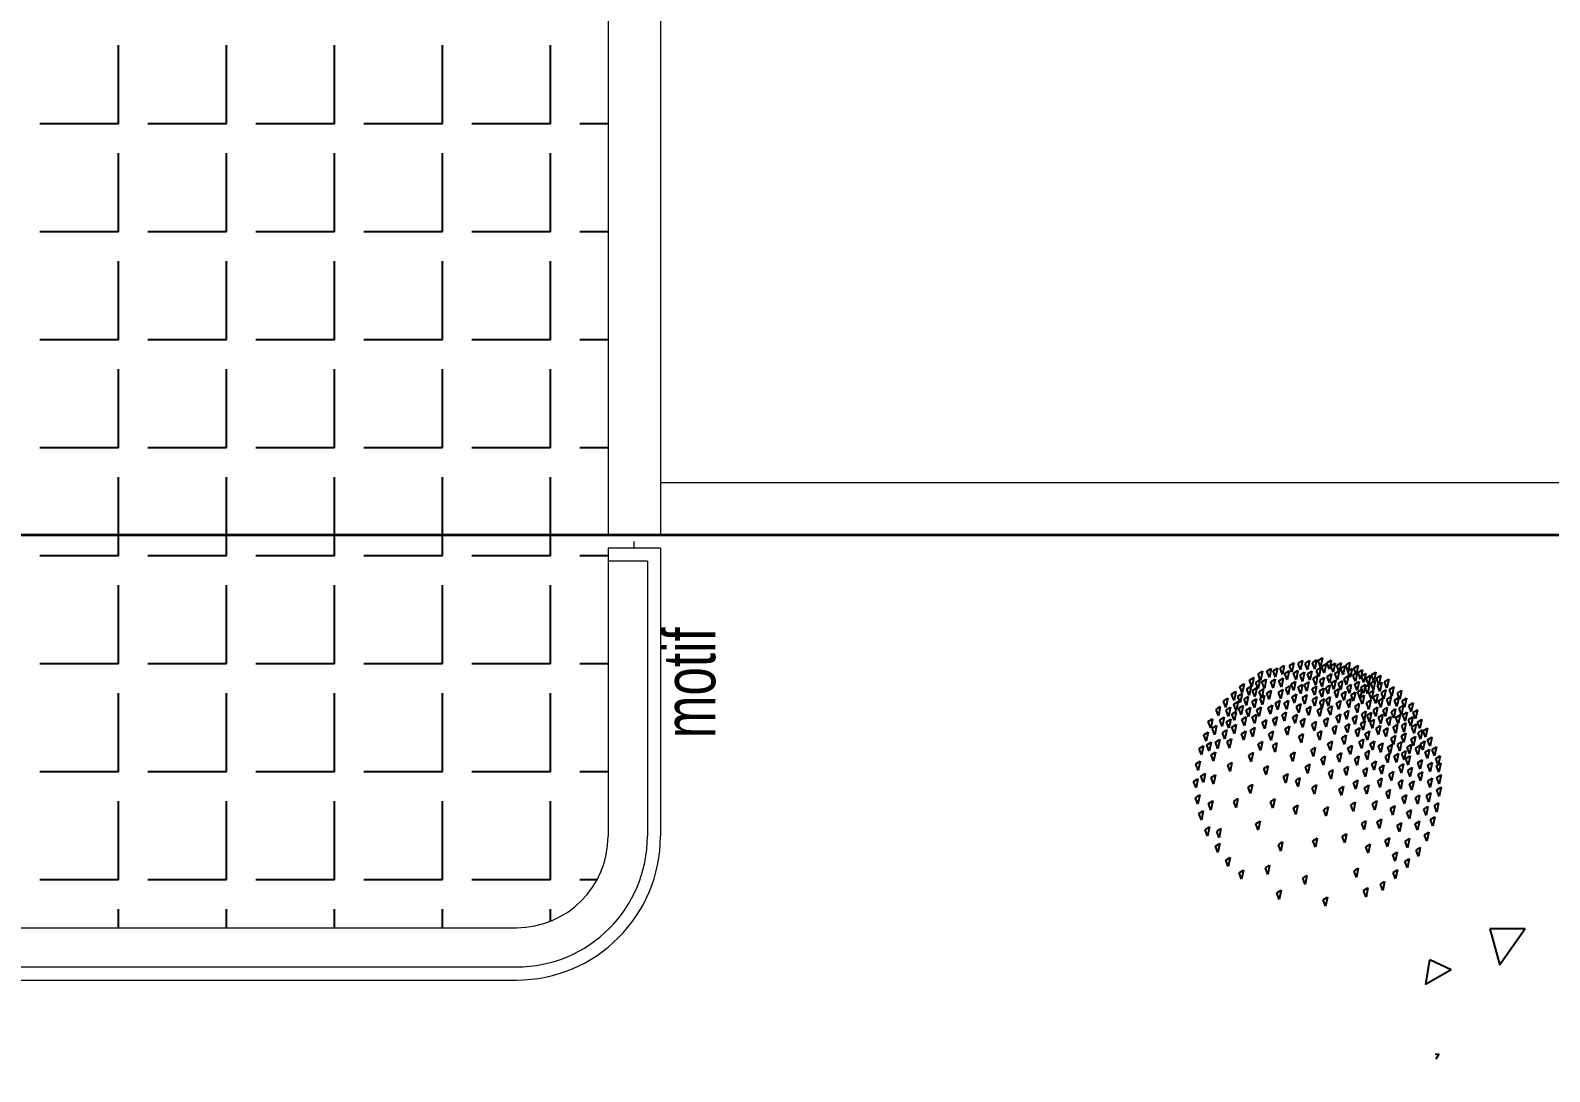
# Model space of a CAD drawing. Header units: inches. Extents: x -7543 to -822, y 102837 to 190349.
# Drawn here: x -837.29028 to -837.26127, y 102837.03884 to 102837.05872 of the extents above; entities that cross this region are included whole.
import ezdxf

# ---------------------------------------------------------------- set-up
doc = ezdxf.new("R2010")
doc.units = ezdxf.units.IN
doc.header["$MEASUREMENT"] = 0
doc.linetypes.add('__ZG_T_P__9', pattern=[22, 1, -10, 1, -10])
doc.linetypes.add('DASHED2', pattern=[9.525, 6.35, -3.175])
doc.layers.add('BALKON', color=7, linetype='Continuous', lineweight=20, true_color=0xffaaa9)
doc.layers.add('DUVAR', color=7, linetype='Continuous', lineweight=35, true_color=0xfc4642)
for name, color, linetype, lineweight in [('BİTKİ', 96, 'Continuous', 25), ('TARAMA', 8, 'Continuous', 25), ('YAZI', 7, 'Continuous', 25), ('ÇEKME MESAFESİ', 7, 'Continuous', 20)]:
    doc.layers.add(name, color=color, linetype=linetype, lineweight=lineweight)
doc.styles.add('arıal', font='arial.ttf', dxfattribs={"width": 0.7})

msp = doc.modelspace()

# ---------------------------------------------------------------- linework, layer by layer
at = {"layer": 'BALKON'}
for p, q in [((-837.278246, 102837.099212), (-837.278246, 102837.049087)), ((-837.279246, 102837.086462), (-837.279246, 102837.049087)), ((-837.278246, 102837.050087), (-837.207746, 102837.050087)), ((-837.278246, 102837.049087), (-837.279246, 102837.049087)), ((-837.278746, 102837.048837), (-837.278746, 102837.048962)), ((-837.278246, 102837.049087), (-837.207746, 102837.049087)), ((-837.278246, 102837.048837), (-837.279246, 102837.048837)), ((-837.279246, 102837.048837), (-837.279246, 102837.043337)), ((-837.278496, 102837.048587), (-837.279246, 102837.048587)), ((-837.278496, 102837.048587), (-837.278496, 102837.043337)), ((-837.278246, 102837.048837), (-837.278246, 102837.043337)), ((-837.299996, 102837.041587), (-837.280996, 102837.041587)), ((-837.299746, 102837.040837), (-837.280996, 102837.040837)), ((-837.299996, 102837.040587), (-837.280996, 102837.040587))]:
    msp.add_line(p, q, dxfattribs=at)
for radius in [0.00275, 0.0025, 0.00175]:
    msp.add_arc((-837.280996, 102837.043337), radius, 270, 0, dxfattribs=at)
at = {"layer": 'BİTKİ'}
for p, q in [((-837.266667, 102837.046486), (-837.266585, 102837.046538)), ((-837.266585, 102837.046538), (-837.266621, 102837.046363)), ((-837.266548, 102837.04649), (-837.266466, 102837.046543)), ((-837.266466, 102837.046543), (-837.266502, 102837.046368)), ((-837.266416, 102837.046542), (-837.266335, 102837.046594)), ((-837.26637, 102837.046419), (-837.266416, 102837.046542)), ((-837.266335, 102837.046594), (-837.26637, 102837.046419)), ((-837.266234, 102837.046592), (-837.266153, 102837.046644)), ((-837.266189, 102837.046469), (-837.266234, 102837.046592)), ((-837.266153, 102837.046644), (-837.266189, 102837.046469)), ((-837.266071, 102837.046634), (-837.26599, 102837.046687)), ((-837.266026, 102837.046512), (-837.266071, 102837.046634)), ((-837.26599, 102837.046687), (-837.266026, 102837.046512)), ((-837.265937, 102837.046635), (-837.265855, 102837.046687)), ((-837.265891, 102837.046512), (-837.265937, 102837.046635)), ((-837.265855, 102837.046687), (-837.265891, 102837.046512)), ((-837.265799, 102837.046647), (-837.265718, 102837.046699)), ((-837.265753, 102837.046524), (-837.265799, 102837.046647)), ((-837.265718, 102837.046699), (-837.265753, 102837.046524)), ((-837.265721, 102837.046501), (-837.26564, 102837.046554)), ((-837.265641, 102837.046568), (-837.265686, 102837.046691)), ((-837.26564, 102837.046554), (-837.265676, 102837.046379)), ((-837.265605, 102837.046743), (-837.265641, 102837.046568)), ((-837.265618, 102837.046573), (-837.265536, 102837.046625)), ((-837.265572, 102837.04645), (-837.265618, 102837.046573)), ((-837.265536, 102837.046625), (-837.265572, 102837.04645)), ((-837.26552, 102837.046645), (-837.265438, 102837.046698)), ((-837.265474, 102837.046523), (-837.26552, 102837.046645)), ((-837.265438, 102837.046698), (-837.265474, 102837.046523)), ((-837.265446, 102837.046588), (-837.265364, 102837.04664)), ((-837.2654, 102837.046465), (-837.265446, 102837.046588)), ((-837.265364, 102837.04664), (-837.2654, 102837.046465)), ((-837.265332, 102837.046594), (-837.26525, 102837.046647)), ((-837.265286, 102837.046471), (-837.265332, 102837.046594)), ((-837.26525, 102837.046647), (-837.265286, 102837.046471)), ((-837.265258, 102837.046537), (-837.265177, 102837.046589)), ((-837.265212, 102837.046414), (-837.265258, 102837.046537)), ((-837.265177, 102837.046589), (-837.265212, 102837.046414)), ((-837.265163, 102837.046598), (-837.265081, 102837.04665)), ((-837.265117, 102837.046475), (-837.265163, 102837.046598)), ((-837.265121, 102837.046486), (-837.265039, 102837.046539)), ((-837.265081, 102837.04665), (-837.265117, 102837.046475)), ((-837.265039, 102837.046539), (-837.265075, 102837.046364)), ((-837.26501, 102837.046543), (-837.264928, 102837.046596)), ((-837.264964, 102837.046421), (-837.26501, 102837.046543)), ((-837.264928, 102837.046596), (-837.264964, 102837.046421)), ((-837.267184, 102837.046191), (-837.267102, 102837.046244)), ((-837.267102, 102837.046244), (-837.267138, 102837.046069)), ((-837.266999, 102837.046315), (-837.266917, 102837.046367)), ((-837.266953, 102837.046192), (-837.266999, 102837.046315)), ((-837.266917, 102837.046367), (-837.266953, 102837.046192)), ((-837.266882, 102837.046271), (-837.266801, 102837.046323)), ((-837.266836, 102837.046148), (-837.266882, 102837.046271)), ((-837.266801, 102837.046323), (-837.266836, 102837.046148)), ((-837.266833, 102837.046431), (-837.266751, 102837.046484)), ((-837.266787, 102837.046309), (-837.266833, 102837.046431)), ((-837.266751, 102837.046484), (-837.266787, 102837.046309)), ((-837.266762, 102837.046279), (-837.266681, 102837.046332)), ((-837.266716, 102837.046157), (-837.266762, 102837.046279)), ((-837.266681, 102837.046332), (-837.266716, 102837.046157)), ((-837.266621, 102837.046363), (-837.266667, 102837.046486)), ((-837.266593, 102837.046283), (-837.266512, 102837.046335)), ((-837.266547, 102837.04616), (-837.266593, 102837.046283)), ((-837.266502, 102837.046368), (-837.266548, 102837.04649)), ((-837.266512, 102837.046335), (-837.266547, 102837.04616)), ((-837.266437, 102837.046302), (-837.266355, 102837.046355)), ((-837.266391, 102837.04618), (-837.266437, 102837.046302)), ((-837.266355, 102837.046355), (-837.266391, 102837.04618)), ((-837.266326, 102837.046442), (-837.266244, 102837.046495)), ((-837.26628, 102837.04632), (-837.266326, 102837.046442)), ((-837.266244, 102837.046495), (-837.26628, 102837.04632)), ((-837.266202, 102837.046238), (-837.266121, 102837.046291)), ((-837.266157, 102837.046446), (-837.266075, 102837.046498)), ((-837.266111, 102837.046323), (-837.266157, 102837.046446)), ((-837.266075, 102837.046498), (-837.266111, 102837.046323)), ((-837.266032, 102837.046412), (-837.26595, 102837.046464)), ((-837.265986, 102837.046289), (-837.266032, 102837.046412)), ((-837.26595, 102837.046464), (-837.265986, 102837.046289)), ((-837.265948, 102837.046227), (-837.265866, 102837.046279)), ((-837.265891, 102837.046435), (-837.265809, 102837.046488)), ((-837.265845, 102837.046313), (-837.265891, 102837.046435)), ((-837.265809, 102837.046488), (-837.265845, 102837.046313)), ((-837.265781, 102837.046343), (-837.2657, 102837.046396)), ((-837.265736, 102837.046221), (-837.265781, 102837.046343)), ((-837.2657, 102837.046396), (-837.265736, 102837.046221)), ((-837.265676, 102837.046379), (-837.265721, 102837.046501)), ((-837.265518, 102837.046384), (-837.265437, 102837.046436)), ((-837.265437, 102837.046436), (-837.265473, 102837.046261)), ((-837.265368, 102837.046442), (-837.265286, 102837.046494)), ((-837.265322, 102837.046319), (-837.265368, 102837.046442)), ((-837.265286, 102837.046494), (-837.265322, 102837.046319)), ((-837.265257, 102837.046127), (-837.265303, 102837.04625)), ((-837.265075, 102837.046364), (-837.265121, 102837.046486)), ((-837.265024, 102837.04641), (-837.264942, 102837.046463)), ((-837.264978, 102837.046288), (-837.265024, 102837.04641)), ((-837.264987, 102837.046238), (-837.264905, 102837.046291)), ((-837.264942, 102837.046463), (-837.264978, 102837.046288)), ((-837.264905, 102837.046291), (-837.264941, 102837.046116)), ((-837.264927, 102837.046458), (-837.264845, 102837.046511)), ((-837.264881, 102837.046336), (-837.264927, 102837.046458)), ((-837.264845, 102837.046511), (-837.264881, 102837.046336)), ((-837.264861, 102837.046391), (-837.26478, 102837.046443)), ((-837.264815, 102837.046268), (-837.264861, 102837.046391)), ((-837.26478, 102837.046443), (-837.264815, 102837.046268)), ((-837.264725, 102837.046231), (-837.26477, 102837.046353)), ((-837.264689, 102837.046406), (-837.264725, 102837.046231)), ((-837.26468, 102837.046254), (-837.264599, 102837.046306)), ((-837.264634, 102837.046131), (-837.26468, 102837.046254)), ((-837.26467, 102837.046413), (-837.264589, 102837.046466)), ((-837.264624, 102837.046291), (-837.26467, 102837.046413)), ((-837.264599, 102837.046306), (-837.264634, 102837.046131)), ((-837.264589, 102837.046466), (-837.264624, 102837.046291)), ((-837.264575, 102837.04635), (-837.264494, 102837.046402)), ((-837.26453, 102837.046227), (-837.264575, 102837.04635)), ((-837.264555, 102837.04622), (-837.264473, 102837.046272)), ((-837.264494, 102837.046402), (-837.26453, 102837.046227)), ((-837.264473, 102837.046272), (-837.264509, 102837.046097)), ((-837.26442, 102837.046283), (-837.264339, 102837.046335)), ((-837.264375, 102837.04616), (-837.26442, 102837.046283)), ((-837.264339, 102837.046335), (-837.264375, 102837.04616)), ((-837.267495, 102837.045915), (-837.267413, 102837.045967)), ((-837.267413, 102837.045967), (-837.267449, 102837.045792)), ((-837.267341, 102837.046047), (-837.267259, 102837.0461)), ((-837.267295, 102837.045925), (-837.267341, 102837.046047)), ((-837.267259, 102837.0461), (-837.267295, 102837.045925)), ((-837.267223, 102837.046007), (-837.267142, 102837.046059)), ((-837.267177, 102837.045884), (-837.267223, 102837.046007)), ((-837.267138, 102837.046069), (-837.267184, 102837.046191)), ((-837.267142, 102837.046059), (-837.267177, 102837.045884)), ((-837.267104, 102837.045949), (-837.267023, 102837.046002)), ((-837.267023, 102837.046002), (-837.267059, 102837.045827)), ((-837.267051, 102837.046146), (-837.266969, 102837.046199)), ((-837.267005, 102837.046024), (-837.267051, 102837.046146)), ((-837.266969, 102837.046199), (-837.267005, 102837.046024)), ((-837.266941, 102837.046116), (-837.26686, 102837.046169)), ((-837.26686, 102837.046169), (-837.266895, 102837.045994)), ((-837.266813, 102837.046094), (-837.266731, 102837.046146)), ((-837.266731, 102837.046146), (-837.266767, 102837.045971)), ((-837.266669, 102837.046067), (-837.266587, 102837.046119)), ((-837.266587, 102837.046119), (-837.266623, 102837.045944)), ((-837.266447, 102837.046081), (-837.266365, 102837.046133)), ((-837.266401, 102837.045958), (-837.266447, 102837.046081)), ((-837.266309, 102837.046155), (-837.266227, 102837.046208)), ((-837.266068, 102837.046177), (-837.265986, 102837.046229)), ((-837.265905, 102837.046033), (-837.265941, 102837.045858)), ((-837.265801, 102837.046149), (-837.265719, 102837.046202)), ((-837.265755, 102837.046027), (-837.265801, 102837.046149)), ((-837.26566, 102837.046111), (-837.265579, 102837.046163)), ((-837.265457, 102837.045993), (-837.265493, 102837.045818)), ((-837.265195, 102837.045924), (-837.265241, 102837.046046)), ((-837.264852, 102837.046139), (-837.264887, 102837.045964)), ((-837.264787, 102837.046233), (-837.264822, 102837.046058)), ((-837.264791, 102837.046176), (-837.264709, 102837.046229)), ((-837.264745, 102837.046054), (-837.264791, 102837.046176)), ((-837.264709, 102837.046229), (-837.264745, 102837.046054)), ((-837.264715, 102837.046064), (-837.264634, 102837.046117)), ((-837.264669, 102837.045942), (-837.264715, 102837.046064)), ((-837.264634, 102837.046117), (-837.264669, 102837.045942)), ((-837.264634, 102837.045992), (-837.264552, 102837.046045)), ((-837.264588, 102837.04587), (-837.264634, 102837.045992)), ((-837.264552, 102837.046045), (-837.264588, 102837.04587)), ((-837.264509, 102837.046097), (-837.264555, 102837.04622)), ((-837.264537, 102837.045916), (-837.264456, 102837.045969)), ((-837.264456, 102837.045969), (-837.264491, 102837.045793)), ((-837.264477, 102837.046074), (-837.264396, 102837.046127)), ((-837.264432, 102837.045951), (-837.264477, 102837.046074)), ((-837.264396, 102837.046127), (-837.264432, 102837.045951)), ((-837.264377, 102837.045947), (-837.264296, 102837.046)), ((-837.264296, 102837.046), (-837.264332, 102837.045825)), ((-837.264327, 102837.046133), (-837.264245, 102837.046185)), ((-837.264281, 102837.04601), (-837.264327, 102837.046133)), ((-837.264245, 102837.046185), (-837.264281, 102837.04601)), ((-837.26423, 102837.045932), (-837.264149, 102837.045984)), ((-837.264149, 102837.045984), (-837.264185, 102837.045809)), ((-837.264177, 102837.046067), (-837.264095, 102837.046119)), ((-837.264131, 102837.045944), (-837.264177, 102837.046067)), ((-837.264095, 102837.046119), (-837.264131, 102837.045944)), ((-837.264083, 102837.045917), (-837.264002, 102837.045969)), ((-837.264002, 102837.045969), (-837.264038, 102837.045794)), ((-837.267639, 102837.045755), (-837.267558, 102837.045808)), ((-837.267593, 102837.045633), (-837.267639, 102837.045755)), ((-837.267558, 102837.045808), (-837.267593, 102837.045633)), ((-837.267449, 102837.045792), (-837.267495, 102837.045915)), ((-837.267446, 102837.045744), (-837.267365, 102837.045796)), ((-837.2674, 102837.045621), (-837.267446, 102837.045744)), ((-837.267365, 102837.045796), (-837.2674, 102837.045621)), ((-837.267334, 102837.045663), (-837.267252, 102837.045716)), ((-837.267288, 102837.045541), (-837.267334, 102837.045663)), ((-837.267299, 102837.045853), (-837.267217, 102837.045906)), ((-837.267253, 102837.04573), (-837.267299, 102837.045853)), ((-837.267252, 102837.045716), (-837.267288, 102837.045541)), ((-837.267217, 102837.045906), (-837.267253, 102837.04573)), ((-837.267202, 102837.045777), (-837.26712, 102837.045829)), ((-837.267156, 102837.045654), (-837.267202, 102837.045777)), ((-837.26712, 102837.045829), (-837.267156, 102837.045654)), ((-837.267059, 102837.045827), (-837.267104, 102837.045949)), ((-837.267061, 102837.045738), (-837.26698, 102837.045791)), ((-837.267016, 102837.045616), (-837.267061, 102837.045738)), ((-837.26698, 102837.045791), (-837.267016, 102837.045616)), ((-837.266858, 102837.045745), (-837.266776, 102837.045797)), ((-837.266458, 102837.04575), (-837.266504, 102837.045872)), ((-837.266379, 102837.045652), (-837.266298, 102837.045704)), ((-837.266298, 102837.045704), (-837.266334, 102837.045529)), ((-837.266055, 102837.045689), (-837.2661, 102837.045812)), ((-837.266019, 102837.045864), (-837.266055, 102837.045689)), ((-837.265867, 102837.045638), (-837.265913, 102837.045761)), ((-837.265831, 102837.045813), (-837.265867, 102837.045638)), ((-837.265654, 102837.045617), (-837.2657, 102837.04574)), ((-837.265618, 102837.045792), (-837.265654, 102837.045617)), ((-837.265456, 102837.045646), (-837.265502, 102837.045769)), ((-837.26542, 102837.045821), (-837.265456, 102837.045646)), ((-837.265342, 102837.045613), (-837.265261, 102837.045666)), ((-837.265261, 102837.045666), (-837.265297, 102837.045491)), ((-837.265189, 102837.045683), (-837.265107, 102837.045736)), ((-837.265143, 102837.045561), (-837.265189, 102837.045683)), ((-837.265107, 102837.045736), (-837.265143, 102837.045561)), ((-837.264985, 102837.045814), (-837.264903, 102837.045867)), ((-837.264939, 102837.045692), (-837.264985, 102837.045814)), ((-837.264903, 102837.045867), (-837.264939, 102837.045692)), ((-837.264857, 102837.045667), (-837.264776, 102837.04572)), ((-837.264811, 102837.045545), (-837.264857, 102837.045667)), ((-837.264776, 102837.04572), (-837.264811, 102837.045545)), ((-837.264766, 102837.045879), (-837.264684, 102837.045931)), ((-837.26472, 102837.045756), (-837.264766, 102837.045879)), ((-837.264752, 102837.045643), (-837.26467, 102837.045695)), ((-837.264684, 102837.045931), (-837.26472, 102837.045756)), ((-837.26467, 102837.045695), (-837.264706, 102837.04552)), ((-837.264635, 102837.045744), (-837.264553, 102837.045796)), ((-837.264589, 102837.045621), (-837.264635, 102837.045744)), ((-837.264553, 102837.045796), (-837.264589, 102837.045621)), ((-837.264491, 102837.045793), (-837.264537, 102837.045916)), ((-837.26445, 102837.045743), (-837.264369, 102837.045795)), ((-837.264404, 102837.04562), (-837.26445, 102837.045743)), ((-837.264369, 102837.045795), (-837.264404, 102837.04562)), ((-837.264332, 102837.045825), (-837.264377, 102837.045947)), ((-837.264291, 102837.045712), (-837.264209, 102837.045764)), ((-837.264245, 102837.045589), (-837.264291, 102837.045712)), ((-837.264209, 102837.045764), (-837.264245, 102837.045589)), ((-837.264185, 102837.045809), (-837.26423, 102837.045932)), ((-837.264144, 102837.045776), (-837.264063, 102837.045828)), ((-837.264099, 102837.045653), (-837.264144, 102837.045776)), ((-837.264063, 102837.045828), (-837.264099, 102837.045653)), ((-837.264038, 102837.045794), (-837.264083, 102837.045917)), ((-837.264072, 102837.045652), (-837.26399, 102837.045704)), ((-837.26399, 102837.045704), (-837.264026, 102837.045529)), ((-837.263955, 102837.045832), (-837.263874, 102837.045884)), ((-837.26391, 102837.045709), (-837.263955, 102837.045832)), ((-837.263874, 102837.045884), (-837.26391, 102837.045709)), ((-837.263874, 102837.045698), (-837.263793, 102837.04575)), ((-837.263829, 102837.045575), (-837.263874, 102837.045698)), ((-837.263793, 102837.04575), (-837.263829, 102837.045575)), ((-837.267787, 102837.045522), (-837.267705, 102837.045574)), ((-837.267741, 102837.045399), (-837.267787, 102837.045522)), ((-837.267705, 102837.045574), (-837.267741, 102837.045399)), ((-837.26771, 102837.045393), (-837.267629, 102837.045445)), ((-837.267664, 102837.04527), (-837.26771, 102837.045393)), ((-837.267629, 102837.045445), (-837.267664, 102837.04527)), ((-837.267566, 102837.045552), (-837.267484, 102837.045605)), ((-837.26752, 102837.04543), (-837.267566, 102837.045552)), ((-837.267484, 102837.045605), (-837.26752, 102837.04543)), ((-837.267441, 102837.045518), (-837.267359, 102837.045571)), ((-837.267395, 102837.045396), (-837.267441, 102837.045518)), ((-837.267359, 102837.045571), (-837.267395, 102837.045396)), ((-837.266317, 102837.045386), (-837.266236, 102837.045438)), ((-837.266272, 102837.045263), (-837.266317, 102837.045386)), ((-837.266236, 102837.045438), (-837.266272, 102837.045263)), ((-837.266173, 102837.045608), (-837.266091, 102837.04566)), ((-837.266127, 102837.045485), (-837.266173, 102837.045608)), ((-837.266091, 102837.04566), (-837.266127, 102837.045485)), ((-837.266026, 102837.04553), (-837.265944, 102837.045583)), ((-837.26598, 102837.045408), (-837.266026, 102837.04553)), ((-837.265944, 102837.045583), (-837.26598, 102837.045408)), ((-837.265807, 102837.04547), (-837.265726, 102837.045523)), ((-837.265761, 102837.045348), (-837.265807, 102837.04547)), ((-837.265726, 102837.045523), (-837.265761, 102837.045348)), ((-837.265581, 102837.045541), (-837.265499, 102837.045594)), ((-837.265535, 102837.045419), (-837.265581, 102837.045541)), ((-837.265499, 102837.045594), (-837.265535, 102837.045419)), ((-837.265418, 102837.045397), (-837.265337, 102837.04545)), ((-837.265373, 102837.045275), (-837.265418, 102837.045397)), ((-837.265337, 102837.04545), (-837.265373, 102837.045275)), ((-837.265297, 102837.045491), (-837.265342, 102837.045613)), ((-837.265174, 102837.04543), (-837.265092, 102837.045483)), ((-837.265128, 102837.045308), (-837.265174, 102837.04543)), ((-837.265092, 102837.045483), (-837.265128, 102837.045308)), ((-837.26503, 102837.04559), (-837.264948, 102837.045642)), ((-837.264984, 102837.045467), (-837.26503, 102837.04559)), ((-837.264948, 102837.045642), (-837.264984, 102837.045467)), ((-837.264977, 102837.045351), (-837.264896, 102837.045404)), ((-837.264896, 102837.045404), (-837.264931, 102837.045229)), ((-837.264873, 102837.045485), (-837.264792, 102837.045537)), ((-837.264828, 102837.045362), (-837.264873, 102837.045485)), ((-837.264792, 102837.045537), (-837.264828, 102837.045362)), ((-837.264706, 102837.04552), (-837.264752, 102837.045643)), ((-837.264698, 102837.045512), (-837.264617, 102837.045564)), ((-837.264652, 102837.045389), (-837.264698, 102837.045512)), ((-837.264617, 102837.045564), (-837.264652, 102837.045389)), ((-837.264538, 102837.045605), (-837.264457, 102837.045658)), ((-837.264492, 102837.045482), (-837.264538, 102837.045605)), ((-837.264457, 102837.045658), (-837.264492, 102837.045482)), ((-837.264382, 102837.045562), (-837.2643, 102837.045615)), ((-837.264336, 102837.04544), (-837.264382, 102837.045562)), ((-837.2643, 102837.045615), (-837.264336, 102837.04544)), ((-837.264254, 102837.045415), (-837.264172, 102837.045468)), ((-837.264208, 102837.045293), (-837.264254, 102837.045415)), ((-837.264172, 102837.045468), (-837.264208, 102837.045293)), ((-837.264203, 102837.045601), (-837.264122, 102837.045653)), ((-837.264158, 102837.045478), (-837.264203, 102837.045601)), ((-837.264122, 102837.045653), (-837.264158, 102837.045478)), ((-837.264094, 102837.045446), (-837.264013, 102837.045499)), ((-837.264049, 102837.045324), (-837.264094, 102837.045446)), ((-837.264026, 102837.045529), (-837.264072, 102837.045652)), ((-837.264013, 102837.045499), (-837.264049, 102837.045324)), ((-837.263962, 102837.04556), (-837.263881, 102837.045612)), ((-837.263917, 102837.045437), (-837.263962, 102837.04556)), ((-837.263881, 102837.045612), (-837.263917, 102837.045437)), ((-837.2639, 102837.045418), (-837.263819, 102837.045471)), ((-837.263855, 102837.045296), (-837.2639, 102837.045418)), ((-837.263819, 102837.045471), (-837.263855, 102837.045296)), ((-837.26379, 102837.045513), (-837.263709, 102837.045565)), ((-837.263745, 102837.04539), (-837.26379, 102837.045513)), ((-837.263709, 102837.045565), (-837.263745, 102837.04539)), ((-837.263685, 102837.045347), (-837.263603, 102837.045399)), ((-837.263603, 102837.045399), (-837.263639, 102837.045224)), ((-837.267872, 102837.045271), (-837.267791, 102837.045323)), ((-837.267827, 102837.045148), (-837.267872, 102837.045271)), ((-837.267791, 102837.045323), (-837.267827, 102837.045148)), ((-837.267812, 102837.04508), (-837.267731, 102837.045133)), ((-837.267731, 102837.045133), (-837.267767, 102837.044958)), ((-837.267648, 102837.045127), (-837.267567, 102837.045179)), ((-837.267603, 102837.045004), (-837.267648, 102837.045127)), ((-837.267567, 102837.045179), (-837.267603, 102837.045004)), ((-837.267514, 102837.04531), (-837.267433, 102837.045363)), ((-837.267469, 102837.045188), (-837.267514, 102837.04531)), ((-837.267433, 102837.045363), (-837.267469, 102837.045188)), ((-837.267426, 102837.045141), (-837.267345, 102837.045193)), ((-837.26738, 102837.045018), (-837.267426, 102837.045141)), ((-837.267345, 102837.045193), (-837.26738, 102837.045018)), ((-837.266835, 102837.045091), (-837.266753, 102837.045144)), ((-837.266753, 102837.045144), (-837.266789, 102837.044969)), ((-837.266631, 102837.045285), (-837.266549, 102837.045337)), ((-837.266055, 102837.045239), (-837.265974, 102837.045292)), ((-837.266009, 102837.045117), (-837.266055, 102837.045239)), ((-837.265974, 102837.045292), (-837.266009, 102837.045117)), ((-837.265704, 102837.045293), (-837.265623, 102837.045345)), ((-837.265659, 102837.04517), (-837.265704, 102837.045293)), ((-837.265623, 102837.045345), (-837.265659, 102837.04517)), ((-837.265501, 102837.045096), (-837.265419, 102837.045148)), ((-837.265455, 102837.044973), (-837.265501, 102837.045096)), ((-837.265419, 102837.045148), (-837.265455, 102837.044973)), ((-837.265234, 102837.04521), (-837.265153, 102837.045262)), ((-837.265188, 102837.045087), (-837.265234, 102837.04521)), ((-837.265153, 102837.045262), (-837.265188, 102837.045087)), ((-837.264931, 102837.045229), (-837.264977, 102837.045351)), ((-837.264903, 102837.045132), (-837.264821, 102837.045184)), ((-837.264857, 102837.045009), (-837.264903, 102837.045132)), ((-837.264821, 102837.045184), (-837.264857, 102837.045009)), ((-837.264793, 102837.045289), (-837.264711, 102837.045341)), ((-837.264747, 102837.045166), (-837.264793, 102837.045289)), ((-837.264711, 102837.045341), (-837.264747, 102837.045166)), ((-837.264693, 102837.0451), (-837.264612, 102837.045152)), ((-837.264647, 102837.044977), (-837.264693, 102837.0451)), ((-837.264358, 102837.045033), (-837.264277, 102837.045085)), ((-837.264277, 102837.045085), (-837.264313, 102837.04491)), ((-837.264295, 102837.045203), (-837.264214, 102837.045255)), ((-837.26425, 102837.04508), (-837.264295, 102837.045203)), ((-837.264214, 102837.045255), (-837.26425, 102837.04508)), ((-837.264177, 102837.045083), (-837.264095, 102837.045135)), ((-837.264131, 102837.04496), (-837.264177, 102837.045083)), ((-837.264095, 102837.045135), (-837.264131, 102837.04496)), ((-837.264098, 102837.045248), (-837.264017, 102837.045301)), ((-837.264052, 102837.045126), (-837.264098, 102837.045248)), ((-837.264017, 102837.045301), (-837.264052, 102837.045126)), ((-837.263989, 102837.045032), (-837.263908, 102837.045084)), ((-837.263908, 102837.045084), (-837.263943, 102837.044909)), ((-837.263914, 102837.045185), (-837.263832, 102837.045238)), ((-837.263868, 102837.045063), (-837.263914, 102837.045185)), ((-837.263832, 102837.045238), (-837.263868, 102837.045063)), ((-837.263779, 102837.04531), (-837.263697, 102837.045363)), ((-837.263733, 102837.045188), (-837.263779, 102837.04531)), ((-837.263735, 102837.045099), (-837.263654, 102837.045152)), ((-837.26369, 102837.044977), (-837.263735, 102837.045099)), ((-837.263697, 102837.045363), (-837.263733, 102837.045188)), ((-837.263654, 102837.045152), (-837.26369, 102837.044977)), ((-837.263639, 102837.045224), (-837.263685, 102837.045347)), ((-837.263598, 102837.045174), (-837.263516, 102837.045226)), ((-837.263552, 102837.045051), (-837.263598, 102837.045174)), ((-837.263516, 102837.045226), (-837.263552, 102837.045051)), ((-837.267915, 102837.044886), (-837.267961, 102837.045009)), ((-837.266219, 102837.044886), (-837.266137, 102837.044938)), ((-837.266173, 102837.044763), (-837.266219, 102837.044886)), ((-837.266137, 102837.044938), (-837.266173, 102837.044763)), ((-837.265824, 102837.044977), (-837.265743, 102837.045029)), ((-837.265779, 102837.044854), (-837.265824, 102837.044977)), ((-837.265743, 102837.045029), (-837.265779, 102837.044854)), ((-837.265634, 102837.044813), (-837.265552, 102837.044865)), ((-837.265588, 102837.04469), (-837.265634, 102837.044813)), ((-837.265552, 102837.044865), (-837.265588, 102837.04469)), ((-837.265326, 102837.044874), (-837.265244, 102837.044926)), ((-837.26528, 102837.044751), (-837.265326, 102837.044874)), ((-837.265244, 102837.044926), (-837.26528, 102837.044751)), ((-837.265119, 102837.045017), (-837.265037, 102837.045069)), ((-837.265073, 102837.044894), (-837.265119, 102837.045017)), ((-837.265037, 102837.045069), (-837.265073, 102837.044894)), ((-837.264991, 102837.044807), (-837.26491, 102837.04486)), ((-837.264946, 102837.044685), (-837.264991, 102837.044807)), ((-837.26491, 102837.04486), (-837.264946, 102837.044685)), ((-837.264794, 102837.044915), (-837.264712, 102837.044968)), ((-837.264748, 102837.044793), (-837.264794, 102837.044915)), ((-837.264712, 102837.044968), (-837.264748, 102837.044793)), ((-837.264094, 102837.044915), (-837.264012, 102837.044967)), ((-837.264012, 102837.044967), (-837.264048, 102837.044792)), ((-837.264015, 102837.044815), (-837.263933, 102837.044867)), ((-837.263969, 102837.044692), (-837.264015, 102837.044815)), ((-837.263943, 102837.044909), (-837.263989, 102837.045032)), ((-837.263933, 102837.044867), (-837.263969, 102837.044692)), ((-837.263827, 102837.045012), (-837.263745, 102837.045065)), ((-837.263781, 102837.044889), (-837.263827, 102837.045012)), ((-837.263745, 102837.045065), (-837.263781, 102837.044889)), ((-837.263645, 102837.044938), (-837.263564, 102837.04499)), ((-837.2636, 102837.044815), (-837.263645, 102837.044938)), ((-837.263564, 102837.04499), (-837.2636, 102837.044815)), ((-837.263514, 102837.044989), (-837.263432, 102837.045041)), ((-837.263468, 102837.044866), (-837.263514, 102837.044989)), ((-837.263432, 102837.045041), (-837.263468, 102837.044866)), ((-837.263442, 102837.04482), (-837.263361, 102837.044872)), ((-837.263397, 102837.044697), (-837.263442, 102837.04482)), ((-837.263361, 102837.044872), (-837.263397, 102837.044697)), ((-837.267943, 102837.044767), (-837.267979, 102837.044592)), ((-837.266349, 102837.044473), (-837.266267, 102837.044525)), ((-837.266267, 102837.044525), (-837.266303, 102837.04435)), ((-837.265929, 102837.044657), (-837.265847, 102837.044709)), ((-837.265883, 102837.044534), (-837.265929, 102837.044657)), ((-837.265847, 102837.044709), (-837.265883, 102837.044534)), ((-837.265488, 102837.044549), (-837.265406, 102837.044601)), ((-837.265442, 102837.044426), (-837.265488, 102837.044549)), ((-837.265406, 102837.044601), (-837.265442, 102837.044426)), ((-837.265195, 102837.044614), (-837.265114, 102837.044667)), ((-837.26515, 102837.044492), (-837.265195, 102837.044614)), ((-837.265114, 102837.044667), (-837.26515, 102837.044492)), ((-837.264832, 102837.04459), (-837.264751, 102837.044642)), ((-837.264787, 102837.044467), (-837.264832, 102837.04459)), ((-837.264751, 102837.044642), (-837.264787, 102837.044467)), ((-837.263975, 102837.044592), (-837.263893, 102837.044644)), ((-837.263929, 102837.044469), (-837.263975, 102837.044592)), ((-837.263893, 102837.044644), (-837.263929, 102837.044469)), ((-837.263784, 102837.044739), (-837.263702, 102837.044791)), ((-837.263738, 102837.044616), (-837.263784, 102837.044739)), ((-837.263778, 102837.044513), (-837.263697, 102837.044566)), ((-837.263732, 102837.044391), (-837.263778, 102837.044513)), ((-837.263702, 102837.044791), (-837.263738, 102837.044616)), ((-837.263697, 102837.044566), (-837.263732, 102837.044391)), ((-837.263596, 102837.044688), (-837.263514, 102837.04474)), ((-837.26355, 102837.044565), (-837.263596, 102837.044688)), ((-837.263514, 102837.04474), (-837.26355, 102837.044565)), ((-837.26343, 102837.04468), (-837.263349, 102837.044732)), ((-837.263384, 102837.044557), (-837.26343, 102837.04468)), ((-837.263425, 102837.044454), (-837.263343, 102837.044506)), ((-837.263349, 102837.044732), (-837.263384, 102837.044557)), ((-837.263343, 102837.044506), (-837.263379, 102837.044331)), ((-837.268066, 102837.044378), (-837.267984, 102837.04443)), ((-837.267984, 102837.04443), (-837.26802, 102837.044255)), ((-837.266303, 102837.04435), (-837.266349, 102837.044473)), ((-837.266117, 102837.044397), (-837.266036, 102837.044449)), ((-837.266036, 102837.044449), (-837.266072, 102837.044274)), ((-837.265756, 102837.044138), (-837.265802, 102837.044261)), ((-837.26572, 102837.044313), (-837.265756, 102837.044138)), ((-837.265015, 102837.044353), (-837.264933, 102837.044406)), ((-837.264393, 102837.044171), (-837.264311, 102837.044223)), ((-837.263944, 102837.044335), (-837.263863, 102837.044387)), ((-837.263899, 102837.044212), (-837.263944, 102837.044335)), ((-837.263863, 102837.044387), (-837.263899, 102837.044212)), ((-837.263594, 102837.044388), (-837.263512, 102837.044441)), ((-837.263548, 102837.044266), (-837.263594, 102837.044388)), ((-837.263512, 102837.044441), (-837.263548, 102837.044266)), ((-837.263379, 102837.044331), (-837.263425, 102837.044454)), ((-837.263422, 102837.044217), (-837.263341, 102837.044269)), ((-837.263377, 102837.044094), (-837.263422, 102837.044217)), ((-837.263341, 102837.044269), (-837.263377, 102837.044094)), ((-837.266597, 102837.043993), (-837.266516, 102837.044045)), ((-837.266552, 102837.04387), (-837.266597, 102837.043993)), ((-837.266516, 102837.044045), (-837.266552, 102837.04387)), ((-837.26616, 102837.043873), (-837.266078, 102837.043926)), ((-837.266078, 102837.043926), (-837.266114, 102837.043751)), ((-837.264083, 102837.044074), (-837.264001, 102837.044126)), ((-837.264037, 102837.043951), (-837.264083, 102837.044074)), ((-837.264001, 102837.044126), (-837.264037, 102837.043951)), ((-837.263833, 102837.044067), (-837.263751, 102837.04412)), ((-837.263787, 102837.043945), (-837.263833, 102837.044067)), ((-837.263751, 102837.04412), (-837.263787, 102837.043945)), ((-837.26362, 102837.044109), (-837.263538, 102837.044161)), ((-837.263574, 102837.043986), (-837.26362, 102837.044109)), ((-837.263538, 102837.044161), (-837.263574, 102837.043986)), ((-837.26347, 102837.043919), (-837.263389, 102837.043971)), ((-837.263389, 102837.043971), (-837.263424, 102837.043796)), ((-837.267965, 102837.043765), (-837.267883, 102837.043817)), ((-837.267919, 102837.043642), (-837.267965, 102837.043765)), ((-837.267883, 102837.043817), (-837.267919, 102837.043642)), ((-837.266114, 102837.043751), (-837.26616, 102837.043873)), ((-837.263993, 102837.043788), (-837.263912, 102837.04384)), ((-837.263912, 102837.04384), (-837.263947, 102837.043665)), ((-837.263674, 102837.04385), (-837.263592, 102837.043902)), ((-837.263628, 102837.043727), (-837.263674, 102837.04385)), ((-837.263592, 102837.043902), (-837.263628, 102837.043727)), ((-837.263543, 102837.043652), (-837.263461, 102837.043704)), ((-837.263497, 102837.043529), (-837.263543, 102837.043652)), ((-837.263461, 102837.043704), (-837.263497, 102837.043529)), ((-837.263424, 102837.043796), (-837.26347, 102837.043919)), ((-837.267847, 102837.043458), (-837.267765, 102837.043511)), ((-837.267801, 102837.043336), (-837.267847, 102837.043458)), ((-837.267765, 102837.043511), (-837.267801, 102837.043336)), ((-837.267626, 102837.043427), (-837.267544, 102837.043479)), ((-837.26758, 102837.043304), (-837.267626, 102837.043427)), ((-837.267544, 102837.043479), (-837.26758, 102837.043304)), ((-837.263657, 102837.043359), (-837.263575, 102837.043412)), ((-837.263611, 102837.043237), (-837.263657, 102837.043359)), ((-837.263575, 102837.043412), (-837.263611, 102837.043237)), ((-837.267647, 102837.043142), (-837.267566, 102837.043195)), ((-837.267602, 102837.04302), (-837.267647, 102837.043142)), ((-837.267566, 102837.043195), (-837.267602, 102837.04302)), ((-837.266367, 102837.043224), (-837.266402, 102837.043049)), ((-837.264778, 102837.04313), (-837.264696, 102837.043183)), ((-837.264732, 102837.043008), (-837.264778, 102837.04313)), ((-837.264696, 102837.043183), (-837.264732, 102837.043008)), ((-837.264362, 102837.043131), (-837.264408, 102837.043253)), ((-837.264326, 102837.043306), (-837.264362, 102837.043131)), ((-837.264026, 102837.043236), (-837.263945, 102837.043289)), ((-837.263945, 102837.043289), (-837.263981, 102837.043114)), ((-837.26382, 102837.043068), (-837.263739, 102837.04312)), ((-837.263775, 102837.042945), (-837.26382, 102837.043068)), ((-837.263739, 102837.04312), (-837.263775, 102837.042945)), ((-837.267405, 102837.042754), (-837.267451, 102837.042877)), ((-837.26737, 102837.04293), (-837.267405, 102837.042754)), ((-837.266697, 102837.042728), (-837.266616, 102837.04278)), ((-837.266616, 102837.04278), (-837.266651, 102837.042605)), ((-837.264265, 102837.042978), (-837.264183, 102837.04303)), ((-837.264219, 102837.042855), (-837.264265, 102837.042978)), ((-837.264183, 102837.04303), (-837.264219, 102837.042855)), ((-837.264031, 102837.042851), (-837.263949, 102837.042904)), ((-837.263949, 102837.042904), (-837.263985, 102837.042729)), ((-837.267198, 102837.042634), (-837.267117, 102837.042686)), ((-837.267153, 102837.042511), (-837.267198, 102837.042634)), ((-837.267117, 102837.042686), (-837.267153, 102837.042511)), ((-837.266651, 102837.042605), (-837.266697, 102837.042728)), ((-837.265983, 102837.042533), (-837.265902, 102837.042585)), ((-837.265937, 102837.04241), (-837.265983, 102837.042533)), ((-837.265902, 102837.042585), (-837.265937, 102837.04241)), ((-837.264959, 102837.042547), (-837.265004, 102837.042669)), ((-837.264923, 102837.042722), (-837.264959, 102837.042547)), ((-837.264501, 102837.04242), (-837.26442, 102837.042472)), ((-837.26442, 102837.042472), (-837.264456, 102837.042297)), ((-837.264257, 102837.042639), (-837.264175, 102837.042692)), ((-837.264211, 102837.042517), (-837.264257, 102837.042639)), ((-837.264175, 102837.042692), (-837.264211, 102837.042517)), ((-837.26648, 102837.042251), (-837.266398, 102837.042303)), ((-837.266434, 102837.042128), (-837.26648, 102837.042251)), ((-837.266398, 102837.042303), (-837.266434, 102837.042128)), ((-837.264821, 102837.042295), (-837.264739, 102837.042348)), ((-837.264775, 102837.042173), (-837.264821, 102837.042295)), ((-837.264739, 102837.042348), (-837.264775, 102837.042173)), ((-837.264456, 102837.042297), (-837.264501, 102837.04242)), ((-837.262713, 102837.042261), (-837.262713, 102837.042261)), ((-837.265591, 102837.04212), (-837.26551, 102837.042172)), ((-837.265546, 102837.041997), (-837.265591, 102837.04212)), ((-837.26551, 102837.042172), (-837.265546, 102837.041997)), ((-837.263809, 102837.041456), (-837.263809, 102837.041456)), ((-837.262413, 102837.041563), (-837.26222, 102837.040873)), ((-837.261736, 102837.041567), (-837.262411, 102837.041566)), ((-837.261736, 102837.041567), (-837.262219, 102837.040875)), ((-837.26356, 102837.040972), (-837.26364, 102837.0405)), ((-837.263151, 102837.040784), (-837.263639, 102837.040503)), ((-837.263151, 102837.040784), (-837.263559, 102837.040974)), ((-837.289279, 102837.039158), (-837.289279, 102837.039158)), ((-837.263385, 102837.039171), (-837.263454, 102837.039166)), ((-837.263385, 102837.039171), (-837.26344, 102837.039079)), ((-837.28771, 102837.038839), (-837.28771, 102837.038839))]:
    msp.add_line(p, q, dxfattribs=at)
at = {"layer": 'BİTKİ', "color": 222}
for p, q in [((-837.265686, 102837.046691), (-837.265605, 102837.046743)), ((-837.266121, 102837.046291), (-837.266156, 102837.046116)), ((-837.265866, 102837.046279), (-837.265902, 102837.046104)), ((-837.265656, 102837.046309), (-837.265575, 102837.046362)), ((-837.265611, 102837.046186), (-837.265656, 102837.046309)), ((-837.265575, 102837.046362), (-837.265611, 102837.046186)), ((-837.265473, 102837.046261), (-837.265518, 102837.046384)), ((-837.265434, 102837.046261), (-837.265353, 102837.046313)), ((-837.265389, 102837.046138), (-837.265434, 102837.046261)), ((-837.265353, 102837.046313), (-837.265389, 102837.046138)), ((-837.265303, 102837.04625), (-837.265221, 102837.046302)), ((-837.265221, 102837.046302), (-837.265257, 102837.046127)), ((-837.265193, 102837.046344), (-837.265111, 102837.046397)), ((-837.265147, 102837.046222), (-837.265193, 102837.046344)), ((-837.265111, 102837.046397), (-837.265147, 102837.046222)), ((-837.26477, 102837.046353), (-837.264689, 102837.046406)), ((-837.266948, 102837.045907), (-837.266866, 102837.045959)), ((-837.266895, 102837.045994), (-837.266941, 102837.046116)), ((-837.266866, 102837.045959), (-837.266902, 102837.045784)), ((-837.266767, 102837.045971), (-837.266813, 102837.046094)), ((-837.266798, 102837.045965), (-837.266716, 102837.046018)), ((-837.266752, 102837.045843), (-837.266798, 102837.045965)), ((-837.266716, 102837.046018), (-837.266752, 102837.045843)), ((-837.266623, 102837.045944), (-837.266669, 102837.046067)), ((-837.266365, 102837.046133), (-837.266401, 102837.045958)), ((-837.266263, 102837.046033), (-837.266309, 102837.046155)), ((-837.266227, 102837.046208), (-837.266263, 102837.046033)), ((-837.266156, 102837.046116), (-837.266202, 102837.046238)), ((-837.266184, 102837.045997), (-837.266103, 102837.046049)), ((-837.266138, 102837.045874), (-837.266184, 102837.045997)), ((-837.266103, 102837.046049), (-837.266138, 102837.045874)), ((-837.266022, 102837.046054), (-837.266068, 102837.046177)), ((-837.265986, 102837.046229), (-837.266022, 102837.046054)), ((-837.265987, 102837.04598), (-837.265905, 102837.046033)), ((-837.265941, 102837.045858), (-837.265987, 102837.04598)), ((-837.265902, 102837.046104), (-837.265948, 102837.046227)), ((-837.265796, 102837.045941), (-837.265715, 102837.045993)), ((-837.265719, 102837.046202), (-837.265755, 102837.046027)), ((-837.265715, 102837.045993), (-837.265751, 102837.045818)), ((-837.265614, 102837.045988), (-837.26566, 102837.046111)), ((-837.265656, 102837.045902), (-837.265574, 102837.045955)), ((-837.265579, 102837.046163), (-837.265614, 102837.045988)), ((-837.265574, 102837.045955), (-837.26561, 102837.04578)), ((-837.265544, 102837.046166), (-837.265463, 102837.046219)), ((-837.265498, 102837.046044), (-837.265544, 102837.046166)), ((-837.265539, 102837.045941), (-837.265457, 102837.045993)), ((-837.265463, 102837.046219), (-837.265498, 102837.046044)), ((-837.265378, 102837.046096), (-837.265297, 102837.046149)), ((-837.265333, 102837.045974), (-837.265378, 102837.046096)), ((-837.265297, 102837.046149), (-837.265333, 102837.045974)), ((-837.265241, 102837.046046), (-837.265159, 102837.046099)), ((-837.265159, 102837.046099), (-837.265195, 102837.045924)), ((-837.265144, 102837.045908), (-837.265063, 102837.04596)), ((-837.265137, 102837.04618), (-837.265056, 102837.046232)), ((-837.265092, 102837.046057), (-837.265137, 102837.04618)), ((-837.265063, 102837.04596), (-837.265099, 102837.045785)), ((-837.265056, 102837.046232), (-837.265092, 102837.046057)), ((-837.265059, 102837.046034), (-837.264978, 102837.046086)), ((-837.265014, 102837.045911), (-837.265059, 102837.046034)), ((-837.264978, 102837.046086), (-837.265014, 102837.045911)), ((-837.264941, 102837.046116), (-837.264987, 102837.046238)), ((-837.264933, 102837.046087), (-837.264852, 102837.046139)), ((-837.264887, 102837.045964), (-837.264933, 102837.046087)), ((-837.264891, 102837.045975), (-837.264809, 102837.046028)), ((-837.264845, 102837.045853), (-837.264891, 102837.045975)), ((-837.264868, 102837.046181), (-837.264787, 102837.046233)), ((-837.264822, 102837.046058), (-837.264868, 102837.046181)), ((-837.264809, 102837.046028), (-837.264845, 102837.045853)), ((-837.266902, 102837.045784), (-837.266948, 102837.045907)), ((-837.266812, 102837.045622), (-837.266858, 102837.045745)), ((-837.266776, 102837.045797), (-837.266812, 102837.045622)), ((-837.266645, 102837.045786), (-837.266563, 102837.045839)), ((-837.266599, 102837.045664), (-837.266645, 102837.045786)), ((-837.266563, 102837.045839), (-837.266599, 102837.045664)), ((-837.266504, 102837.045872), (-837.266422, 102837.045925)), ((-837.266422, 102837.045925), (-837.266458, 102837.04575)), ((-837.266335, 102837.045876), (-837.266253, 102837.045928)), ((-837.266289, 102837.045753), (-837.266335, 102837.045876)), ((-837.266253, 102837.045928), (-837.266289, 102837.045753)), ((-837.2661, 102837.045812), (-837.266019, 102837.045864)), ((-837.265913, 102837.045761), (-837.265831, 102837.045813)), ((-837.265751, 102837.045818), (-837.265796, 102837.045941)), ((-837.2657, 102837.04574), (-837.265618, 102837.045792)), ((-837.26561, 102837.04578), (-837.265656, 102837.045902)), ((-837.265493, 102837.045818), (-837.265539, 102837.045941)), ((-837.265502, 102837.045769), (-837.26542, 102837.045821)), ((-837.265338, 102837.045874), (-837.265257, 102837.045926)), ((-837.265293, 102837.045751), (-837.265338, 102837.045874)), ((-837.265257, 102837.045926), (-837.265293, 102837.045751)), ((-837.265099, 102837.045785), (-837.265144, 102837.045908)), ((-837.267335, 102837.045415), (-837.267253, 102837.045467)), ((-837.267289, 102837.045292), (-837.267335, 102837.045415)), ((-837.267253, 102837.045467), (-837.267289, 102837.045292)), ((-837.267143, 102837.045562), (-837.267062, 102837.045614)), ((-837.267097, 102837.045439), (-837.267143, 102837.045562)), ((-837.267062, 102837.045614), (-837.267097, 102837.045439)), ((-837.266981, 102837.045355), (-837.2669, 102837.045408)), ((-837.266946, 102837.045607), (-837.266864, 102837.04566)), ((-837.2669, 102837.045485), (-837.266946, 102837.045607)), ((-837.2669, 102837.045408), (-837.266935, 102837.045233)), ((-837.266864, 102837.04566), (-837.2669, 102837.045485)), ((-837.266755, 102837.045505), (-837.266674, 102837.045558)), ((-837.26671, 102837.045383), (-837.266755, 102837.045505)), ((-837.266674, 102837.045558), (-837.26671, 102837.045383)), ((-837.266555, 102837.045563), (-837.266473, 102837.045615)), ((-837.266509, 102837.04544), (-837.266555, 102837.045563)), ((-837.266473, 102837.045615), (-837.266509, 102837.04544)), ((-837.266334, 102837.045529), (-837.266379, 102837.045652)), ((-837.26458, 102837.045392), (-837.264498, 102837.045445)), ((-837.264534, 102837.04527), (-837.26458, 102837.045392)), ((-837.264498, 102837.045445), (-837.264534, 102837.04527)), ((-837.264439, 102837.045354), (-837.264357, 102837.045406)), ((-837.264357, 102837.045406), (-837.264393, 102837.045231)), ((-837.26715, 102837.04529), (-837.267069, 102837.045342)), ((-837.267105, 102837.045167), (-837.26715, 102837.04529)), ((-837.267069, 102837.045342), (-837.267105, 102837.045167)), ((-837.266935, 102837.045233), (-837.266981, 102837.045355)), ((-837.266789, 102837.044969), (-837.266835, 102837.045091)), ((-837.266585, 102837.045162), (-837.266631, 102837.045285)), ((-837.266549, 102837.045337), (-837.266585, 102837.045162)), ((-837.266556, 102837.045065), (-837.266475, 102837.045117)), ((-837.266475, 102837.045117), (-837.266511, 102837.044942)), ((-837.264612, 102837.045152), (-837.264647, 102837.044977)), ((-837.264537, 102837.045057), (-837.264455, 102837.045109)), ((-837.264455, 102837.045109), (-837.264491, 102837.044934)), ((-837.264393, 102837.045231), (-837.264439, 102837.045354)), ((-837.267961, 102837.045009), (-837.267879, 102837.045061)), ((-837.267879, 102837.045061), (-837.267915, 102837.044886)), ((-837.267767, 102837.044958), (-837.267812, 102837.04508)), ((-837.267731, 102837.044888), (-837.267649, 102837.04494)), ((-837.267685, 102837.044765), (-837.267731, 102837.044888)), ((-837.267649, 102837.04494), (-837.267685, 102837.044765)), ((-837.267011, 102837.044878), (-837.266929, 102837.04493)), ((-837.266965, 102837.044755), (-837.267011, 102837.044878)), ((-837.266929, 102837.04493), (-837.266965, 102837.044755)), ((-837.266511, 102837.044942), (-837.266556, 102837.045065)), ((-837.264491, 102837.044934), (-837.264537, 102837.045057)), ((-837.264406, 102837.044859), (-837.264324, 102837.044912)), ((-837.26436, 102837.044737), (-837.264406, 102837.044859)), ((-837.264324, 102837.044912), (-837.26436, 102837.044737)), ((-837.264313, 102837.04491), (-837.264358, 102837.045033)), ((-837.264237, 102837.044863), (-837.264155, 102837.044915)), ((-837.264191, 102837.04474), (-837.264237, 102837.044863)), ((-837.264155, 102837.044915), (-837.264191, 102837.04474)), ((-837.264048, 102837.044792), (-837.264094, 102837.044915)), ((-837.268024, 102837.044715), (-837.267943, 102837.044767)), ((-837.267979, 102837.044592), (-837.268024, 102837.044715)), ((-837.267926, 102837.04448), (-837.267844, 102837.044533)), ((-837.267844, 102837.044533), (-837.26788, 102837.044358)), ((-837.267732, 102837.044452), (-837.26765, 102837.044505)), ((-837.26765, 102837.044505), (-837.267686, 102837.04433)), ((-837.267415, 102837.044689), (-837.267334, 102837.044742)), ((-837.267369, 102837.044567), (-837.267415, 102837.044689)), ((-837.267334, 102837.044742), (-837.267369, 102837.044567)), ((-837.266727, 102837.044626), (-837.266645, 102837.044678)), ((-837.266681, 102837.044503), (-837.266727, 102837.044626)), ((-837.266645, 102837.044678), (-837.266681, 102837.044503)), ((-837.264663, 102837.044718), (-837.264582, 102837.04477)), ((-837.264617, 102837.044595), (-837.264663, 102837.044718)), ((-837.264582, 102837.04477), (-837.264617, 102837.044595)), ((-837.264516, 102837.04464), (-837.264435, 102837.044693)), ((-837.264471, 102837.044518), (-837.264516, 102837.04464)), ((-837.264435, 102837.044693), (-837.264471, 102837.044518)), ((-837.264332, 102837.044515), (-837.26425, 102837.044568)), ((-837.264286, 102837.044393), (-837.264332, 102837.044515)), ((-837.26425, 102837.044568), (-837.264286, 102837.044393)), ((-837.264141, 102837.044662), (-837.264059, 102837.044715)), ((-837.264095, 102837.044539), (-837.264141, 102837.044662)), ((-837.264059, 102837.044715), (-837.264095, 102837.044539)), ((-837.26802, 102837.044255), (-837.268066, 102837.044378)), ((-837.26788, 102837.044358), (-837.267926, 102837.04448)), ((-837.267686, 102837.04433), (-837.267732, 102837.044452)), ((-837.267025, 102837.044272), (-837.266944, 102837.044324)), ((-837.26698, 102837.044149), (-837.267025, 102837.044272)), ((-837.266944, 102837.044324), (-837.26698, 102837.044149)), ((-837.266072, 102837.044274), (-837.266117, 102837.044397)), ((-837.265802, 102837.044261), (-837.26572, 102837.044313)), ((-837.265288, 102837.044233), (-837.265207, 102837.044285)), ((-837.265243, 102837.04411), (-837.265288, 102837.044233)), ((-837.265207, 102837.044285), (-837.265243, 102837.04411)), ((-837.264969, 102837.04423), (-837.265015, 102837.044353)), ((-837.264933, 102837.044406), (-837.264969, 102837.04423)), ((-837.264805, 102837.044259), (-837.264724, 102837.044311)), ((-837.26476, 102837.044136), (-837.264805, 102837.044259)), ((-837.264724, 102837.044311), (-837.26476, 102837.044136)), ((-837.264551, 102837.044388), (-837.26447, 102837.044441)), ((-837.264506, 102837.044266), (-837.264551, 102837.044388)), ((-837.26447, 102837.044441), (-837.264506, 102837.044266)), ((-837.264311, 102837.044223), (-837.264347, 102837.044048)), ((-837.264157, 102837.044355), (-837.264076, 102837.044408)), ((-837.264112, 102837.044233), (-837.264157, 102837.044355)), ((-837.264076, 102837.044408), (-837.264112, 102837.044233)), ((-837.268033, 102837.04407), (-837.267951, 102837.044122)), ((-837.267987, 102837.043947), (-837.268033, 102837.04407)), ((-837.267951, 102837.044122), (-837.267987, 102837.043947)), ((-837.267784, 102837.043956), (-837.267702, 102837.044008)), ((-837.267738, 102837.043833), (-837.267784, 102837.043956)), ((-837.267702, 102837.044008), (-837.267738, 102837.043833)), ((-837.267301, 102837.043998), (-837.26722, 102837.044051)), ((-837.267256, 102837.043876), (-837.267301, 102837.043998)), ((-837.26722, 102837.044051), (-837.267256, 102837.043876)), ((-837.265063, 102837.04393), (-837.264981, 102837.043983)), ((-837.265017, 102837.043808), (-837.265063, 102837.04393)), ((-837.264981, 102837.043983), (-837.265017, 102837.043808)), ((-837.264653, 102837.043955), (-837.264571, 102837.044008)), ((-837.264607, 102837.043833), (-837.264653, 102837.043955)), ((-837.264571, 102837.044008), (-837.264607, 102837.043833)), ((-837.264347, 102837.044048), (-837.264393, 102837.044171)), ((-837.265581, 102837.043839), (-837.265499, 102837.043892)), ((-837.265535, 102837.043717), (-837.265581, 102837.043839)), ((-837.265499, 102837.043892), (-837.265535, 102837.043717)), ((-837.264563, 102837.043607), (-837.264482, 102837.04366)), ((-837.264482, 102837.04366), (-837.264518, 102837.043484)), ((-837.264309, 102837.043861), (-837.264227, 102837.043914)), ((-837.264263, 102837.043739), (-837.264309, 102837.043861)), ((-837.264227, 102837.043914), (-837.264263, 102837.043739)), ((-837.263947, 102837.043665), (-837.263993, 102837.043788)), ((-837.26688, 102837.043572), (-837.266799, 102837.043624)), ((-837.266835, 102837.043449), (-837.26688, 102837.043572)), ((-837.266799, 102837.043624), (-837.266835, 102837.043449)), ((-837.265228, 102837.043328), (-837.265146, 102837.04338)), ((-837.265146, 102837.04338), (-837.265182, 102837.043205)), ((-837.264858, 102837.043575), (-837.264776, 102837.043628)), ((-837.264812, 102837.043453), (-837.264858, 102837.043575)), ((-837.264776, 102837.043628), (-837.264812, 102837.043453)), ((-837.264518, 102837.043484), (-837.264563, 102837.043607)), ((-837.264179, 102837.043539), (-837.264097, 102837.043592)), ((-837.264133, 102837.043417), (-837.264179, 102837.043539)), ((-837.264097, 102837.043592), (-837.264133, 102837.043417)), ((-837.263834, 102837.04357), (-837.263753, 102837.043622)), ((-837.263789, 102837.043447), (-837.263834, 102837.04357)), ((-837.263753, 102837.043622), (-837.263789, 102837.043447)), ((-837.266448, 102837.043171), (-837.266367, 102837.043224)), ((-837.266402, 102837.043049), (-837.266448, 102837.043171)), ((-837.265788, 102837.043247), (-837.265706, 102837.043299)), ((-837.265742, 102837.043124), (-837.265788, 102837.043247)), ((-837.265706, 102837.043299), (-837.265742, 102837.043124)), ((-837.265182, 102837.043205), (-837.265228, 102837.043328)), ((-837.264408, 102837.043253), (-837.264326, 102837.043306)), ((-837.263981, 102837.043114), (-837.264026, 102837.043236)), ((-837.267451, 102837.042877), (-837.26737, 102837.04293)), ((-837.263985, 102837.042729), (-837.264031, 102837.042851)), ((-837.265004, 102837.042669), (-837.264923, 102837.042722))]:
    msp.add_line(p, q, dxfattribs=at)
at = {"layer": 'DUVAR', "linetype": '__ZG_T_P__9'}
msp.add_line((-837.339871, 102837.049087), (-837.242996, 102837.049087), dxfattribs=at)
at = {"layer": 'TARAMA'}
for p, q in [((-837.288598, 102837.05694), (-837.288598, 102837.05844)), ((-837.286535, 102837.05694), (-837.286535, 102837.05844)), ((-837.284473, 102837.05694), (-837.284473, 102837.05844)), ((-837.28241, 102837.05694), (-837.28241, 102837.05844)), ((-837.280348, 102837.05694), (-837.280348, 102837.05844)), ((-837.288598, 102837.05694), (-837.290098, 102837.05694)), ((-837.286535, 102837.05694), (-837.288035, 102837.05694)), ((-837.284473, 102837.05694), (-837.285973, 102837.05694)), ((-837.28241, 102837.05694), (-837.28391, 102837.05694)), ((-837.280348, 102837.05694), (-837.281848, 102837.05694)), ((-837.279246, 102837.05694), (-837.279785, 102837.05694)), ((-837.288598, 102837.054878), (-837.288598, 102837.056378)), ((-837.286535, 102837.054878), (-837.286535, 102837.056378)), ((-837.284473, 102837.054878), (-837.284473, 102837.056378)), ((-837.28241, 102837.054878), (-837.28241, 102837.056378)), ((-837.280348, 102837.054878), (-837.280348, 102837.056378)), ((-837.288598, 102837.054878), (-837.290098, 102837.054878)), ((-837.286535, 102837.054878), (-837.288035, 102837.054878)), ((-837.284473, 102837.054878), (-837.285973, 102837.054878)), ((-837.28241, 102837.054878), (-837.28391, 102837.054878)), ((-837.280348, 102837.054878), (-837.281848, 102837.054878)), ((-837.279246, 102837.054878), (-837.279785, 102837.054878)), ((-837.288598, 102837.052815), (-837.288598, 102837.054315)), ((-837.286535, 102837.052815), (-837.286535, 102837.054315)), ((-837.284473, 102837.052815), (-837.284473, 102837.054315)), ((-837.28241, 102837.052815), (-837.28241, 102837.054315)), ((-837.280348, 102837.052815), (-837.280348, 102837.054315)), ((-837.288598, 102837.052815), (-837.290098, 102837.052815)), ((-837.286535, 102837.052815), (-837.288035, 102837.052815)), ((-837.284473, 102837.052815), (-837.285973, 102837.052815)), ((-837.28241, 102837.052815), (-837.28391, 102837.052815)), ((-837.280348, 102837.052815), (-837.281848, 102837.052815)), ((-837.279246, 102837.052815), (-837.279785, 102837.052815)), ((-837.288598, 102837.050753), (-837.288598, 102837.052253)), ((-837.286535, 102837.050753), (-837.286535, 102837.052253)), ((-837.284473, 102837.050753), (-837.284473, 102837.052253)), ((-837.28241, 102837.050753), (-837.28241, 102837.052253)), ((-837.280348, 102837.050753), (-837.280348, 102837.052253)), ((-837.288598, 102837.050753), (-837.290098, 102837.050753)), ((-837.286535, 102837.050753), (-837.288035, 102837.050753)), ((-837.284473, 102837.050753), (-837.285973, 102837.050753)), ((-837.28241, 102837.050753), (-837.28391, 102837.050753)), ((-837.280348, 102837.050753), (-837.281848, 102837.050753)), ((-837.279246, 102837.050753), (-837.279785, 102837.050753)), ((-837.288598, 102837.049108), (-837.288598, 102837.05019)), ((-837.286535, 102837.049108), (-837.286535, 102837.05019)), ((-837.284473, 102837.049108), (-837.284473, 102837.05019)), ((-837.28241, 102837.049108), (-837.28241, 102837.05019)), ((-837.280348, 102837.049107), (-837.280348, 102837.05019)), ((-837.288598, 102837.04869), (-837.288598, 102837.049087)), ((-837.286535, 102837.04869), (-837.286535, 102837.049087)), ((-837.284473, 102837.04869), (-837.284473, 102837.049087)), ((-837.28241, 102837.04869), (-837.28241, 102837.049087)), ((-837.280348, 102837.04869), (-837.280348, 102837.049087)), ((-837.288598, 102837.04869), (-837.290098, 102837.04869)), ((-837.286535, 102837.04869), (-837.288035, 102837.04869)), ((-837.284473, 102837.04869), (-837.285973, 102837.04869)), ((-837.28241, 102837.04869), (-837.28391, 102837.04869)), ((-837.280348, 102837.04869), (-837.281848, 102837.04869)), ((-837.279246, 102837.04869), (-837.279785, 102837.04869)), ((-837.288598, 102837.046628), (-837.288598, 102837.048128)), ((-837.286535, 102837.046628), (-837.286535, 102837.048128)), ((-837.284473, 102837.046628), (-837.284473, 102837.048128)), ((-837.28241, 102837.046628), (-837.28241, 102837.048128)), ((-837.280348, 102837.046628), (-837.280348, 102837.048128)), ((-837.288598, 102837.046628), (-837.290098, 102837.046628)), ((-837.286535, 102837.046628), (-837.288035, 102837.046628)), ((-837.284473, 102837.046628), (-837.285973, 102837.046628)), ((-837.28241, 102837.046628), (-837.28391, 102837.046628)), ((-837.280348, 102837.046628), (-837.281848, 102837.046628)), ((-837.279246, 102837.046628), (-837.279785, 102837.046628)), ((-837.288598, 102837.044565), (-837.288598, 102837.046065)), ((-837.286535, 102837.044565), (-837.286535, 102837.046065)), ((-837.284473, 102837.044565), (-837.284473, 102837.046065)), ((-837.28241, 102837.044565), (-837.28241, 102837.046065)), ((-837.280348, 102837.044565), (-837.280348, 102837.046065)), ((-837.288598, 102837.044565), (-837.290098, 102837.044565)), ((-837.286535, 102837.044565), (-837.288035, 102837.044565)), ((-837.284473, 102837.044565), (-837.285973, 102837.044565)), ((-837.28241, 102837.044565), (-837.28391, 102837.044565)), ((-837.280348, 102837.044565), (-837.281848, 102837.044565)), ((-837.279246, 102837.044565), (-837.279785, 102837.044565)), ((-837.288598, 102837.042503), (-837.288598, 102837.044003)), ((-837.286535, 102837.042503), (-837.286535, 102837.044003)), ((-837.284473, 102837.042503), (-837.284473, 102837.044003)), ((-837.28241, 102837.042503), (-837.28241, 102837.044003)), ((-837.280348, 102837.042503), (-837.280348, 102837.044003)), ((-837.288598, 102837.042503), (-837.290098, 102837.042503)), ((-837.286535, 102837.042503), (-837.288035, 102837.042503)), ((-837.284473, 102837.042503), (-837.285973, 102837.042503)), ((-837.28241, 102837.042503), (-837.28391, 102837.042503)), ((-837.280348, 102837.042503), (-837.281848, 102837.042503)), ((-837.279458, 102837.042503), (-837.279785, 102837.042503)), ((-837.288598, 102837.041587), (-837.288598, 102837.04194)), ((-837.286535, 102837.041587), (-837.286535, 102837.04194)), ((-837.284473, 102837.041587), (-837.284473, 102837.04194)), ((-837.28241, 102837.041587), (-837.28241, 102837.04194)), ((-837.280348, 102837.041712), (-837.280348, 102837.04194))]:
    msp.add_line(p, q, dxfattribs=at)
at = {"layer": 'ÇEKME MESAFESİ', "linetype": 'DASHED2', "ltscale": 10}
msp.add_line((-837.341673, 102837.049087), (-837.187945, 102837.04911), dxfattribs=at)

# ---------------------------------------------------------------- texts
at = {"layer": 'YAZI', "style": 'arıal', "width": 0.7}
msp.add_text('motif', height=0.001, rotation=90, dxfattribs=at).set_placement((-837.2772, 102837.045205, -0.002921))

doc.saveas('drawing.dxf')
